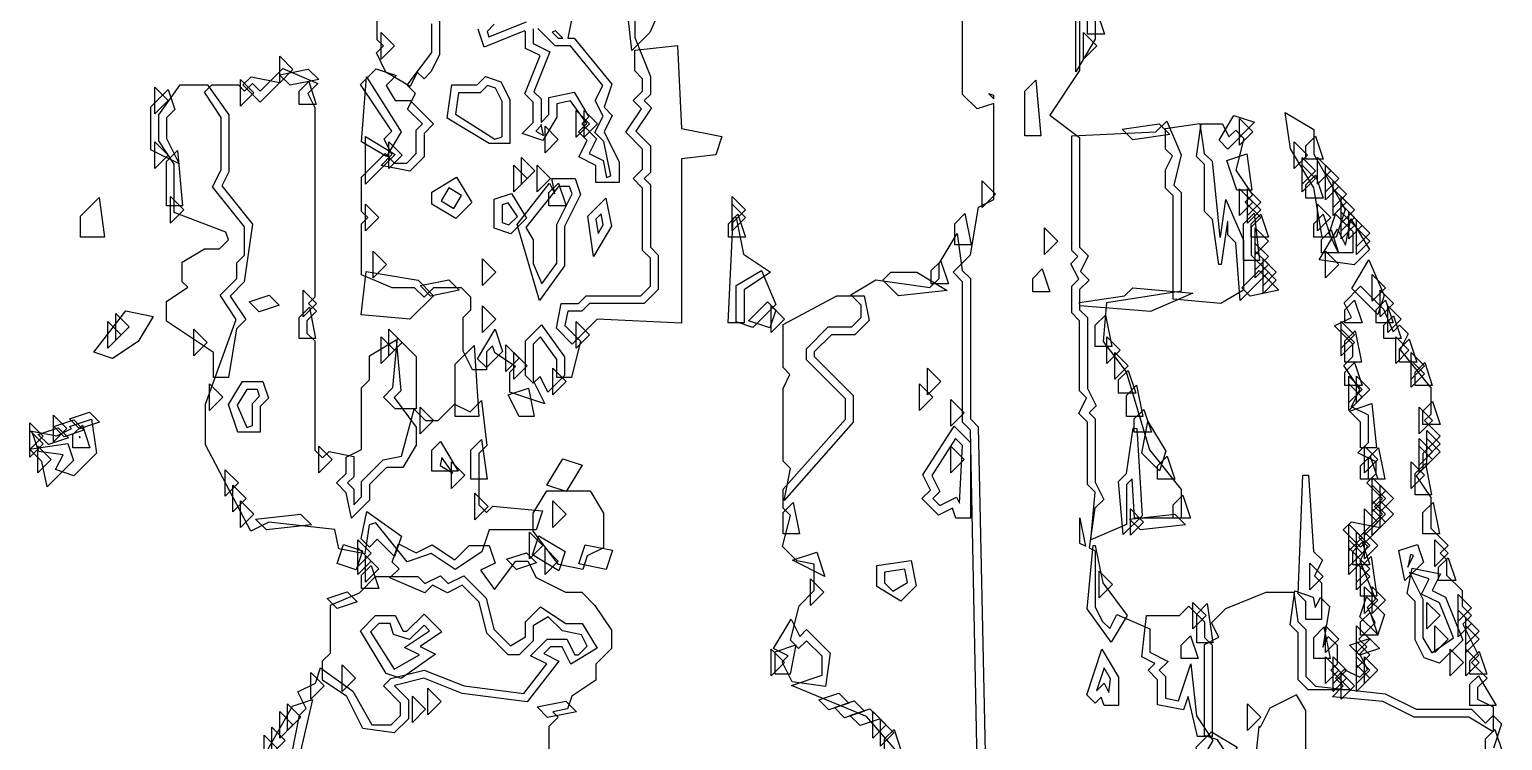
# Model space of a CAD drawing. Header units: millimetres. Extents: x 0 to 289, y 0 to 289.
# Drawn here: x 125.5 to 216.5, y 145.1 to 189 of the extents above; entities that cross this region are included whole.
import ezdxf

# ---------------------------------------------------------------- set-up
doc = ezdxf.new("R2010")
doc.units = ezdxf.units.MM
for name, color, linetype in [('ENG_D', 3, 'Continuous'), ('ENG_K', 2, 'Continuous'), ('ENG_L', 4, 'Continuous')]:
    doc.layers.add(name, color=color, linetype=linetype)

msp = doc.modelspace()

# ---------------------------------------------------------------- linework, layer by layer
at = {"layer": 'ENG_D'}
for points in [[(190.107, 191.459), (191.312, 189.451), (191.312, 188.354), (190.107, 186.346), (190.107, 191.459)], [(147.219, 187.116), (147.219, 188.761), (148.041, 187.939), (147.219, 187.116)], [(138.277, 171.04), (137.271, 172.549), (138.304, 173.582), (138.304, 174.546), (138.786, 175.027), (138.786, 176.771), (136.815, 179.235), (137.34, 180.285), (137.34, 183.529), (136.307, 185.078), (136.758, 185.529), (138.403, 185.529), (138.786, 185.147), (139.267, 185.629), (139.749, 185.147), (141.14, 186.538), (143.304, 185.611), (142.693, 185), (143.123, 184.141), (143.123, 172.418), (142.741, 172.036), (143.222, 171.554), (142.641, 170.973), (142.641, 170.209), (143.123, 169.727), (143.123, 162.98), (143.605, 162.498), (144.007, 162.901), (145.532, 162.596), (145.532, 161.335), (145.15, 160.953), (145.532, 160.571), (145.532, 159.607), (146.014, 160.089), (146.014, 161.053), (147.341, 162.379), (148.471, 162.605), (149.264, 165.513), (149.969, 164.808), (150.733, 164.808), (151.749, 165.824), (152.713, 165.342), (153.427, 166.056), (153.736, 163.274), (153.242, 162.781), (153.242, 159.607), (153.724, 159.125), (154.116, 159.516), (157.181, 159.238), (156.789, 158.061), (153.898, 158.061), (153.445, 156.702), (151.797, 155.603), (150.315, 156.591), (148.822, 156.093), (146.895, 158.502), (146.472, 158.362), (146.217, 156.57), (144.605, 156.893), (144.367, 158.082), (140.275, 158.537), (139.164, 157.981), (136.376, 163.303), (136.376, 165.814), (138.277, 171.04)], [(146.311, 186.028), (148.466, 182.642), (147.542, 181.103), (146.003, 182.026), (146.311, 186.028)], [(187.962, 182.397), (186.975, 182.397), (186.975, 185.147), (187.65, 185.823), (187.962, 182.397)], [(133.003, 184.183), (134.072, 185.253), (134.483, 184.019), (133.967, 183.502), (133.967, 182.213), (134.746, 180.654), (133.003, 181.525), (133.003, 184.183)], [(153.789, 185.495), (153.342, 185.047), (152.006, 185.047), (151.816, 183.722), (154.239, 182.18), (154.688, 182.33), (154.688, 184.509), (154.276, 185.332), (153.789, 185.495)], [(159.748, 182.297), (159.748, 183.943), (160.571, 183.12), (159.748, 182.297)], [(157.098, 183.096), (157.098, 183.02), (156.763, 182.686), (157.236, 182.402), (157.098, 183.096)], [(189.866, 171.455), (189.866, 173.1), (190.296, 173.53), (189.814, 174.493), (190.248, 174.928), (189.866, 175.31), (189.866, 182.386), (195.063, 182.633), (195.73, 183.301), (196.625, 181.213), (196.157, 179.339), (196.613, 178.883), (196.613, 172.794), (192.017, 172.069), (191.801, 169.697), (193.217, 167.81), (194.662, 162.994), (196.613, 160.555), (196.613, 158.784), (193.735, 158.784), (193.593, 161.206), (193.24, 160.853), (193.24, 158.384), (191.036, 157.44), (191.303, 160.38), (190.83, 160.853), (190.83, 164.708), (190.296, 165.242), (190.778, 166.206), (190.348, 166.636), (190.348, 170.973), (189.866, 171.455)], [(197.85, 183.12), (199.171, 183.12), (199.57, 182.322), (199.986, 182.738), (200.494, 182.23), (200.005, 180.273), (201.019, 178.752), (200.568, 178.301), (201.532, 177.337), (200.95, 176.755), (200.95, 175.027), (202.014, 173.964), (200.268, 172.218), (199.994, 175.784), (199.504, 176.274), (199.504, 177.096), (199.472, 177.096), (199.094, 174.446), (198.951, 174.446), (198.554, 177.224), (198.059, 177.719), (198.059, 180.611), (197.562, 181.107), (197.85, 183.12)], [(148.523, 181.192), (147.701, 180.37), (147.701, 182.015), (148.523, 181.192)], [(133.967, 180.81), (134.642, 181.485), (134.953, 178.06), (133.967, 178.06), (133.967, 180.81)], [(204.082, 181.051), (204.905, 180.229), (204.082, 179.406), (204.082, 181.051)], [(156.151, 176.732), (156.616, 175.958), (156.616, 174.495), (157.15, 173.248), (158.061, 174.523), (158.061, 176.912), (159.006, 178.801), (158.851, 179.265), (158.177, 179.265), (156.151, 176.732)], [(157.579, 178.06), (157.579, 178.883), (158.167, 179.47), (158.637, 178.06), (157.579, 178.06)], [(204.323, 179.365), (204.91, 179.952), (205.38, 178.542), (204.323, 178.542), (204.323, 179.365)], [(205.528, 180.087), (206.351, 179.265), (205.528, 178.442), (205.528, 180.087)], [(151.714, 177.909), (152.189, 178.7), (151.397, 179.175), (150.923, 178.384), (151.714, 177.909)], [(169.727, 177.819), (168.904, 176.996), (168.904, 178.642), (169.727, 177.819)], [(206.01, 179.124), (206.833, 178.301), (206.01, 177.478), (206.01, 179.124)], [(155.631, 177.416), (155.072, 178.255), (154.688, 178.127), (154.688, 177.029), (155.105, 176.89), (155.631, 177.416)], [(160.485, 177.252), (160.613, 176.356), (160.939, 176.899), (160.805, 177.571), (160.485, 177.252)], [(169.72, 176.132), (168.663, 176.132), (168.663, 176.955), (169.25, 177.542), (169.72, 176.132)], [(205.046, 176.514), (205.046, 178.16), (205.869, 177.337), (205.046, 176.514)], [(206.343, 175.169), (205.75, 176.355), (206.146, 177.542), (207.215, 176.473), (207.215, 175.169), (206.343, 175.169)], [(207.314, 177.337), (206.492, 176.514), (206.492, 178.16), (207.314, 177.337)], [(188.18, 176.714), (189.002, 175.891), (188.18, 175.069), (188.18, 176.714)], [(201.191, 175.069), (201.191, 176.714), (202.014, 175.891), (201.191, 175.069)], [(205.287, 175.991), (205.874, 176.578), (206.344, 175.169), (205.287, 175.169), (205.287, 175.991)], [(208.278, 175.891), (207.456, 175.069), (207.456, 176.714), (208.278, 175.891)], [(170.703, 174.072), (171.599, 171.981), (170.174, 170.556), (169.145, 170.899), (169.145, 173.137), (170.703, 174.072)], [(187.457, 172.759), (187.457, 173.582), (188.044, 174.169), (188.514, 172.759), (187.457, 172.759)], [(202.495, 173.482), (201.673, 172.659), (201.673, 174.305), (202.495, 173.482)], [(208.419, 172.177), (208.419, 173.823), (209.242, 173), (208.419, 172.177)], [(211.139, 161.404), (212.034, 160.062), (212.034, 158.161), (213.097, 157.098), (212.615, 156.616), (212.997, 156.234), (212.997, 155.27), (213.961, 154.306), (213.961, 153.342), (214.543, 152.761), (214.013, 152.231), (214.977, 150.303), (214.543, 149.869), (215.507, 148.905), (214.925, 148.324), (214.925, 147.609), (215.889, 147.127), (215.889, 145.588), (214.376, 146.496), (211.013, 146.496), (209.075, 147.465), (205.958, 147.748), (206.633, 148.423), (206.151, 148.905), (206.685, 149.439), (207.649, 148.958), (208.126, 149.435), (207.644, 150.399), (208.079, 150.833), (207.597, 151.315), (208.608, 152.326), (208.126, 153.29), (208.619, 153.782), (207.674, 156.145), (208.126, 157.05), (207.597, 157.579), (209.042, 159.025), (208.56, 159.507), (209.042, 159.989), (208.079, 160.953), (208.66, 161.534), (208.66, 162.25), (207.531, 162.814), (208.178, 163.462), (208.178, 165.141), (207.132, 165.664), (207.659, 166.718), (206.664, 168.212), (207.215, 168.763), (207.215, 169.527), (206.085, 170.657), (207.132, 171.18), (206.68, 172.084), (207.696, 173.1), (209.104, 171.692), (209.705, 170.29), (210.106, 170.69), (210.64, 170.156), (210.149, 169.175), (212.034, 166.82), (212.034, 165.19), (211.651, 164.808), (212.615, 163.844), (211.552, 162.781), (211.552, 161.817), (211.139, 161.404)], [(208.901, 171.214), (208.901, 172.859), (209.724, 172.036), (208.901, 171.214)], [(130.834, 169.768), (130.834, 171.413), (131.657, 170.591), (130.834, 169.768)], [(209.383, 171.895), (210.206, 171.073), (209.383, 170.25), (209.383, 171.895)], [(130.352, 169.286), (130.352, 170.931), (131.175, 170.109), (130.352, 169.286)], [(135.653, 168.804), (135.653, 170.449), (136.476, 169.627), (135.653, 168.804)], [(148.523, 169.627), (147.701, 168.804), (147.701, 170.449), (148.523, 169.627)], [(160.089, 170.109), (159.266, 169.286), (159.266, 170.931), (160.089, 170.109)], [(206.492, 170.449), (207.314, 169.627), (206.492, 168.804), (206.492, 170.449)], [(148.041, 169.145), (147.219, 168.322), (147.219, 169.968), (148.041, 169.145)], [(149.387, 165.531), (148.083, 165.531), (147.36, 166.254), (147.95, 166.844), (148.23, 169.92), (149.387, 168.763), (149.387, 165.531)], [(157.82, 168.04), (158.643, 167.217), (157.82, 166.395), (157.82, 168.04)], [(207.796, 166.735), (206.974, 165.913), (206.974, 167.558), (207.796, 166.735)], [(138.333, 165.753), (138.92, 164.384), (139.267, 164.5), (139.267, 165.871), (139.715, 166.319), (139.576, 166.735), (138.922, 166.735), (138.333, 165.753)], [(128.098, 164.312), (127.979, 164.431), (129.345, 164.887), (129.644, 162.795), (128.249, 161.4), (127.121, 161.776), (127.578, 162.689), (126.075, 162.904), (125.656, 164.162), (127.186, 163.856), (128.098, 164.312)], [(128.582, 163.829), (128.621, 163.749), (128.631, 163.779), (128.582, 163.829)], [(126.015, 163.221), (126.838, 162.398), (126.015, 161.576), (126.015, 163.221)], [(183.115, 163.268), (182.68, 163.702), (181.228, 161.42), (181.726, 160.423), (181.292, 159.989), (181.722, 159.559), (182.746, 160.071), (182.927, 159.708), (183.115, 163.268)], [(182.397, 161.576), (182.397, 163.221), (183.22, 162.398), (182.397, 161.576)], [(211.793, 163.703), (212.615, 162.88), (211.793, 162.058), (211.793, 163.703)], [(151.65, 161.563), (150.96, 162.529), (150.862, 162.036), (151.65, 161.563)], [(208.754, 161.194), (207.696, 161.194), (207.696, 162.016), (208.284, 162.604), (208.754, 161.194)], [(208.419, 159.166), (208.419, 160.812), (209.242, 159.989), (208.419, 159.166)], [(157.82, 159.848), (158.643, 159.025), (157.82, 158.203), (157.82, 159.848)], [(193.481, 159.366), (194.303, 158.543), (193.481, 157.721), (193.481, 159.366)], [(207.937, 157.721), (207.937, 159.366), (208.76, 158.543), (207.937, 157.721)], [(209.242, 159.025), (208.419, 158.203), (208.419, 159.848), (209.242, 159.025)], [(206.974, 158.402), (207.796, 157.579), (206.974, 156.757), (206.974, 158.402)], [(156.964, 157.7), (158.592, 156.723), (158.195, 155.532), (156.567, 156.509), (156.964, 157.7)], [(206.974, 157.438), (207.796, 156.616), (206.974, 155.793), (206.974, 157.438)], [(208.278, 157.098), (207.456, 156.275), (207.456, 157.92), (208.278, 157.098)], [(145.773, 155.311), (145.773, 156.956), (146.596, 156.134), (145.773, 155.311)], [(156.821, 156.028), (155.587, 155.617), (154.965, 156.239), (156.199, 156.65), (156.821, 156.028)], [(159.433, 155.951), (159.828, 157.135), (161.509, 156.798), (161.114, 155.615), (159.433, 155.951)], [(193.289, 152.775), (192.293, 151.117), (190.823, 153.175), (191.179, 157.092), (191.316, 157.1), (191.779, 154.789), (193.289, 152.775)], [(207.456, 156.475), (208.278, 155.652), (207.456, 154.829), (207.456, 156.475)], [(210.615, 155.763), (210.971, 156.475), (210.771, 156.542), (210.615, 155.763)], [(179.555, 155.622), (178.301, 155.443), (178.301, 154.788), (178.82, 154.269), (179.718, 154.807), (179.555, 155.622)], [(204.564, 154.347), (204.564, 155.993), (205.387, 155.17), (204.564, 154.347)], [(152.218, 147.947), (149.852, 148.894), (148.065, 148.447), (148.041, 148.423), (148.905, 147.559), (148.905, 146.396), (148.027, 145.517), (146.096, 145.793), (145.104, 147.777), (143.605, 148.776), (143.605, 149.969), (144.086, 150.451), (144.086, 153.401), (145.876, 154.168), (146.878, 155.17), (149.487, 155.17), (149.917, 154.74), (150.881, 155.222), (151.362, 154.74), (152.326, 155.222), (153.701, 153.848), (154.183, 151.92), (155.207, 150.895), (156.134, 151.451), (156.134, 152.378), (157.067, 153.312), (158.616, 152.279), (159.643, 152.279), (160.56, 150.75), (158.926, 149.77), (158.394, 150.833), (157.679, 150.833), (157.263, 150.417), (158.191, 149.953), (156.24, 147.445), (152.218, 147.947)], [(210.726, 155.432), (211.552, 153.781), (211.552, 151.382), (212.106, 150.458), (213.426, 151.401), (212.567, 153.55), (211.469, 154.098), (211.935, 155.029), (210.726, 155.432)], [(205.366, 150.808), (205.703, 151.481), (206.251, 150.933), (206.251, 149.769), (205.869, 149.387), (207.073, 148.183), (204.464, 148.183), (203.841, 148.806), (203.841, 151.697), (203.345, 152.193), (203.644, 154.285), (204.773, 153.909), (204.904, 153.255), (205.221, 153.89), (205.786, 153.325), (205.366, 150.808)], [(196.513, 152.761), (197.095, 153.342), (198.059, 152.378), (198.059, 151.415), (198.54, 150.933), (198.54, 145.291), (197.626, 145.291), (197.053, 147.776), (196.774, 146.941), (195.167, 147.262), (195.167, 148.806), (194.586, 149.387), (195.001, 149.803), (194.186, 150.211), (194.47, 152.761), (196.513, 152.761)], [(211.793, 153.583), (212.615, 152.761), (211.793, 151.938), (211.793, 153.583)], [(148.97, 151.28), (147.992, 151.606), (147.768, 152.279), (147.078, 152.279), (146.562, 151.763), (148.023, 149.467), (149.594, 150.34), (148.667, 150.803), (150.214, 151.834), (149.869, 152.179), (148.97, 151.28)], [(212.274, 150.492), (212.274, 152.137), (213.097, 151.315), (212.274, 150.492)], [(172.836, 150.952), (172.475, 149.146), (171.554, 149.146), (171.554, 150.525), (172.836, 150.952)], [(192.758, 147.219), (191.861, 147.219), (191.689, 147.736), (191.312, 147.36), (190.795, 147.877), (191.731, 150.683), (192.758, 148.972), (192.758, 147.219)], [(206.01, 148.565), (206.01, 150.21), (206.833, 149.387), (206.01, 148.565)], [(208.278, 149.387), (207.456, 148.565), (207.456, 150.21), (208.278, 149.387)], [(142.882, 147.601), (142.882, 149.246), (143.704, 148.423), (142.882, 147.601)], [(150.933, 147.46), (150.11, 146.637), (150.11, 148.282), (150.933, 147.46)], [(139.81, 142.142), (137.927, 142.519), (139.809, 143.773), (141.754, 147.177), (142.972, 147.583), (142.133, 143.949), (139.81, 142.142)], [(149.146, 147.8), (149.969, 146.978), (149.146, 146.155), (149.146, 147.8)], [(159.273, 146.83), (157.5, 146.475), (156.85, 147.126), (158.622, 147.48), (159.273, 146.83)], [(200.709, 147.319), (201.532, 146.496), (200.709, 145.673), (200.709, 147.319)], [(200.076, 144.651), (199.07, 142.975), (198.54, 143.505), (197.911, 142.875), (197.556, 144.648), (198.503, 145.595), (200.076, 144.651)], [(215.994, 145.737), (216.464, 144.327), (215.407, 144.327), (215.407, 145.15), (215.994, 145.737)]]:
    msp.add_lwpolyline(points, close=True, dxfattribs=at)
for points in [[(162.88, 190.415), (162.88, 188.467), (163.844, 186.058), (163.844, 184.948), (163.462, 184.566), (163.913, 184.114), (162.949, 182.669), (163.844, 181.774), (163.844, 180.129), (163.462, 179.747), (163.844, 179.365), (163.844, 175.509), (164.326, 175.027), (164.326, 172.9), (163.462, 172.036), (160.089, 172.036), (159.607, 171.554), (158.741, 171.554), (158.564, 170.67), (159.533, 169.701), (158.972, 167.458), (158.061, 167.458), (158.061, 168.586), (157.067, 169.978), (156.616, 169.527), (156.616, 167.274), (157.332, 165.841), (155.17, 166.562), (155.17, 167.799), (155.515, 168.144), (154.245, 168.99), (154.101, 169.422), (153.724, 169.045), (153.724, 167.94), (152.853, 167.94), (152.279, 169.088), (152.279, 171.172), (152.761, 171.654), (152.761, 172.418), (152.179, 173), (150.451, 173), (149.869, 172.418), (149.287, 173), (147.892, 173), (146.014, 173.805), (146.014, 176.955), (146.396, 177.337), (146.014, 177.719), (146.014, 179.846), (147.46, 181.292), (148.041, 180.71), (148.806, 180.71), (149.387, 181.292), (149.387, 182.738), (149.769, 183.12), (148.853, 184.036), (148.853, 184.036), (149.335, 185), (148.828, 185.507), (150.351, 187.537), (150.351, 189.3)], [(154.206, 189.285), (153.759, 188.838), (153.872, 188.498), (156.192, 189.426)], [(156.616, 189.002), (156.616, 188.088), (157.645, 187.573), (156.657, 185.105), (157.098, 184.665), (157.098, 183.22), (157.579, 183.702), (157.579, 184.763), (159.144, 185.076), (160.051, 183.564), (159.607, 183.12), (160.523, 182.204), (160.071, 181.3), (160.925, 180.873), (161.135, 179.821), (161.398, 179.908), (160.972, 182.037), (160.419, 182.59), (160.924, 183.602), (160.442, 184.566), (160.908, 185.498), (158.911, 187.939), (157.962, 187.939), (156.892, 189.008)], [(180.229, 143.033), (177.193, 146.536), (172.55, 148.447), (174.446, 149.079), (174.446, 150.251), (173.482, 151.215), (173, 150.733), (172.492, 151.241), (173.023, 153.366), (173.964, 154.306), (173.964, 155.936), (172.881, 156.153), (172.01, 157.024), (172.492, 158.951), (172.036, 159.407), (172.036, 160.562), (175.891, 164.899), (175.891, 166.154), (173.482, 168.563), (173.482, 169.245), (174.828, 170.591), (176.274, 170.591), (176.855, 171.172), (176.855, 171.937), (176.226, 172.566), (177.768, 173.492), (181.107, 173.015), (181.674, 173.582), (181.674, 174.513), (182.781, 176.356), (183.106, 174.077), (183.106, 174.077), (183.602, 173.582), (183.602, 164.908), (184.082, 164.428), (184.571, 141.436)]]:
    msp.add_lwpolyline(points, dxfattribs=at)
at = {"layer": 'ENG_K'}
for points in [[(165.772, 193.189), (163.805, 188.764), (162.696, 187.655), (162.406, 190.269)], [(159.006, 189.748), (158.741, 188.421), (159.139, 188.421), (161.464, 185.579), (160.987, 184.149), (161.487, 183.649), (160.981, 182.638), (161.917, 180.767), (161.917, 179.506), (160.471, 179.506), (160.471, 180.561), (159.425, 181.085), (159.937, 182.109), (159.407, 182.638), (159.915, 183.146), (158.92, 184.54), (158.061, 184.368), (158.061, 183.535), (157.205, 182.107), (155.929, 182.533), (156.616, 183.22), (156.616, 184.466), (156.092, 184.989), (157.032, 187.341), (156.134, 187.79), (156.134, 188.803), (156.076, 188.861), (153.577, 187.861), (153.208, 188.968)]]:
    msp.add_lwpolyline(points, dxfattribs=at)
for points in [[(190.83, 189.484), (191.417, 190.071), (191.887, 188.662), (190.83, 188.662), (190.83, 189.484)], [(158.443, 188.421), (157.996, 188.868), (157.785, 188.797), (158.161, 188.421), (158.443, 188.421)], [(190.589, 187.116), (190.589, 188.761), (191.412, 187.939), (190.589, 187.116)], [(163.844, 174.828), (163.362, 175.31), (163.362, 179.165), (162.781, 179.747), (163.362, 180.328), (163.362, 181.574), (162.329, 182.607), (163.293, 184.053), (162.781, 184.566), (163.362, 185.147), (163.362, 185.911), (162.88, 186.393), (162.88, 187.673), (165.518, 187.966), (165.762, 182.837), (168.255, 182.339), (167.879, 181.211), (165.772, 180.977), (165.772, 170.82), (160.566, 171.068), (159.025, 169.527), (158.041, 170.511), (158.346, 172.036), (159.407, 172.036), (159.889, 172.518), (163.262, 172.518), (163.844, 173.1), (163.844, 174.828)], [(138.545, 185.87), (139.367, 185.047), (138.545, 184.225), (138.545, 185.87)], [(140.961, 185.677), (139.749, 184.466), (138.686, 185.529), (139.188, 186.032), (140.961, 185.677)], [(142.159, 184.325), (142.159, 185.147), (142.746, 185.734), (143.216, 184.325), (142.159, 184.325)], [(153.143, 185.529), (153.659, 186.046), (154.618, 185.726), (155.17, 184.622), (155.17, 181.915), (153.899, 181.915), (151.295, 183.477), (151.588, 185.529), (153.143, 185.529)], [(133.244, 183.743), (133.244, 185.388), (134.066, 184.566), (133.244, 183.743)], [(160.089, 183.12), (159.266, 182.297), (159.266, 183.943), (160.089, 183.12)], [(205.324, 176.132), (204.816, 179.18), (203.369, 181.592), (203.049, 183.828), (204.805, 182.774), (204.805, 181.256), (206.754, 177.845), (206.184, 176.132), (205.324, 176.132)], [(158.161, 182.156), (157.339, 181.333), (157.339, 182.979), (158.161, 182.156)], [(192.969, 182.808), (195.252, 183.134), (195.919, 182.468), (193.636, 182.141), (192.969, 182.808)], [(199.879, 183.651), (201.155, 183.225), (199.504, 181.574), (198.96, 182.119), (199.879, 183.651)], [(134.066, 181.192), (133.244, 180.37), (133.244, 182.015), (134.066, 181.192)], [(200.987, 179.024), (200.053, 179.024), (199.44, 180.863), (200.666, 181.271), (200.987, 179.024)], [(150.351, 178.919), (151.879, 179.836), (152.823, 178.264), (151.834, 177.275), (150.351, 178.165), (150.351, 178.919)], [(134.208, 176.996), (134.208, 178.642), (135.03, 177.819), (134.208, 176.996)], [(161.101, 178.549), (161.448, 176.811), (160.328, 174.945), (159.974, 177.422), (161.101, 178.549)], [(201.05, 178.301), (200.227, 177.478), (200.227, 179.124), (201.05, 178.301)], [(200.709, 178.642), (201.532, 177.819), (200.709, 176.996), (200.709, 178.642)], [(147.078, 177.337), (146.255, 176.514), (146.255, 178.16), (147.078, 177.337)], [(168.904, 178.16), (169.727, 177.337), (168.904, 176.514), (168.904, 178.16)], [(201.46, 174.687), (200.468, 174.687), (200.468, 176.955), (201.134, 177.621), (201.46, 174.687)], [(206.492, 176.033), (206.492, 177.678), (207.314, 176.855), (206.492, 176.033)], [(205.135, 174.74), (206.27, 176.633), (206.772, 175.629), (207.101, 177.273), (208.241, 175.372), (207.3, 174.431), (205.135, 174.74)], [(181.192, 174.064), (181.779, 174.651), (182.249, 173.241), (181.192, 173.241), (181.192, 174.064)], [(202.014, 174.446), (201.191, 173.623), (201.191, 175.268), (202.014, 174.446)], [(208.214, 174.733), (209.159, 172.529), (208.766, 171.349), (207.152, 172.963), (208.214, 174.733)], [(182.169, 172.839), (179.176, 172.507), (178.201, 173.482), (178.683, 173.964), (180.295, 173.964), (182.169, 172.839)], [(202.643, 172.852), (200.871, 172.498), (200.368, 173), (201.432, 174.064), (202.643, 172.852)], [(142.4, 171.214), (142.4, 172.859), (143.222, 172.036), (142.4, 171.214)], [(193.126, 172.504), (193.631, 173.009), (197.342, 172.672), (194.726, 171.551), (190.353, 171.887), (190.345, 172.107), (193.126, 172.504)], [(139.062, 172.142), (140.296, 172.553), (140.918, 171.931), (139.684, 171.52), (139.062, 172.142)], [(171.225, 170.527), (169.904, 170.967), (171.073, 172.136), (171.589, 171.619), (171.225, 170.527)], [(207.32, 172.241), (207.79, 170.832), (206.733, 170.832), (206.733, 171.654), (207.32, 172.241)], [(208.66, 171.654), (209.247, 172.241), (209.717, 170.832), (208.66, 170.832), (208.66, 171.654)], [(129.471, 169.024), (131.458, 171.579), (133.144, 171.242), (132.218, 169.697), (130.629, 168.638), (129.471, 169.024)], [(143.176, 169.868), (142.159, 169.868), (142.159, 171.172), (142.789, 171.802), (143.176, 169.868)], [(191.312, 169.386), (191.312, 170.69), (191.942, 171.32), (192.329, 169.386), (191.312, 169.386)], [(209.142, 170.69), (209.729, 171.278), (210.199, 169.868), (209.142, 169.868), (209.142, 170.69)], [(207.363, 170.357), (207.749, 168.422), (206.733, 168.422), (206.733, 169.727), (207.363, 170.357)], [(152.966, 169.45), (153.259, 165.049), (151.797, 165.049), (151.797, 168.281), (152.966, 169.45)], [(192.035, 168.322), (192.035, 169.968), (192.858, 169.145), (192.035, 168.322)], [(210.688, 169.145), (209.865, 168.322), (209.865, 169.968), (210.688, 169.145)], [(192.517, 169.004), (193.339, 168.181), (192.517, 167.359), (192.517, 169.004)], [(211.651, 167.699), (210.829, 166.877), (210.829, 168.522), (211.651, 167.699)], [(180.951, 168.04), (181.774, 167.217), (180.951, 166.395), (180.951, 168.04)], [(193.345, 167.904), (193.815, 166.495), (192.758, 166.495), (192.758, 167.317), (193.345, 167.904)], [(207.456, 167.558), (208.278, 166.735), (207.456, 165.913), (207.456, 167.558)], [(155.071, 166.394), (156.317, 166.809), (156.669, 165.049), (155.744, 165.049), (155.071, 166.394)], [(180.469, 165.431), (180.469, 167.076), (181.292, 166.254), (180.469, 165.431)], [(194.256, 165.049), (193.24, 165.049), (193.24, 166.353), (193.87, 166.983), (194.256, 165.049)], [(149.628, 165.631), (150.451, 164.808), (149.628, 163.985), (149.628, 165.631)], [(183.22, 165.29), (182.397, 164.467), (182.397, 166.112), (183.22, 165.29)], [(208.689, 163.121), (207.696, 163.121), (207.696, 164.708), (207.009, 165.395), (208.385, 165.854), (208.689, 163.121)], [(211.311, 163.985), (211.311, 165.631), (212.133, 164.808), (211.311, 163.985)], [(128.871, 164.221), (127.637, 163.809), (127.015, 164.431), (128.249, 164.843), (128.871, 164.221)], [(129.835, 164.703), (128.601, 164.291), (127.979, 164.913), (129.213, 165.325), (129.835, 164.703)], [(193.722, 164.908), (194.309, 165.495), (194.779, 164.085), (193.722, 164.085), (193.722, 164.908)], [(194.183, 162.801), (194.571, 164.743), (195.672, 162.909), (195.273, 161.711), (194.183, 162.801)], [(125.533, 164.185), (126.356, 163.362), (125.533, 162.54), (125.533, 164.185)], [(126.673, 163.327), (126.051, 163.949), (127.285, 164.361), (127.907, 163.739), (126.673, 163.327)], [(180.675, 161.449), (182.596, 164.468), (183.602, 163.462), (183.602, 158.784), (182.705, 158.784), (182.497, 159.408), (181.627, 158.973), (180.611, 159.989), (181.14, 160.518), (180.675, 161.449)], [(212.615, 163.362), (211.793, 162.54), (211.793, 164.185), (212.615, 163.362)], [(144.186, 162.398), (143.364, 161.576), (143.364, 163.221), (144.186, 162.398)], [(151.981, 161.676), (150.351, 161.676), (150.351, 162.98), (150.881, 163.51), (151.981, 161.676)], [(208.178, 162.498), (208.808, 163.128), (209.195, 161.194), (208.178, 161.194), (208.178, 162.498)], [(212.133, 162.88), (211.311, 162.058), (211.311, 163.703), (212.133, 162.88)], [(151.556, 162.257), (152.378, 161.435), (151.556, 160.612), (151.556, 162.257)], [(195.754, 162.604), (196.224, 161.194), (195.167, 161.194), (195.167, 162.016), (195.754, 162.604)], [(210.829, 162.257), (211.651, 161.435), (210.829, 160.612), (210.829, 162.257)], [(205.287, 154.788), (205.287, 152.52), (204.323, 152.52), (204.323, 153.625), (203.837, 154.11), (204.13, 161.432), (204.484, 161.437), (204.799, 156.722), (205.339, 156.181), (204.857, 155.218), (205.287, 154.788)], [(208.419, 159.648), (208.419, 161.293), (209.242, 160.471), (208.419, 159.648)], [(196.718, 160.194), (197.188, 158.784), (196.131, 158.784), (196.131, 159.607), (196.718, 160.194)], [(208.901, 160.812), (209.724, 159.989), (208.901, 159.166), (208.901, 160.812)], [(208.419, 159.366), (209.242, 158.543), (208.419, 157.721), (208.419, 159.366)], [(208.901, 159.848), (209.724, 159.025), (208.901, 158.203), (208.901, 159.848)], [(142.925, 158.359), (140.143, 158.05), (139.465, 158.727), (142.247, 159.036), (142.925, 158.359)], [(196.22, 159.036), (196.897, 158.359), (194.115, 158.05), (193.438, 158.727), (196.22, 159.036)], [(207.696, 156.998), (206.633, 158.061), (207.135, 158.564), (208.908, 158.209), (207.696, 156.998)], [(156.375, 156.275), (156.375, 157.92), (157.197, 157.098), (156.375, 156.275)], [(208.76, 157.098), (207.937, 156.275), (207.937, 157.92), (208.76, 157.098)], [(212.274, 157.438), (213.097, 156.616), (212.274, 155.793), (212.274, 157.438)], [(144.504, 155.981), (144.898, 157.161), (146.078, 156.768), (145.685, 155.588), (144.504, 155.981)], [(172.613, 156.178), (174.116, 156.68), (174.617, 155.176), (172.613, 156.178)], [(208.272, 155.893), (207.215, 155.893), (207.215, 156.715), (207.802, 157.303), (208.272, 155.893)], [(147.071, 154.447), (146.014, 154.447), (146.014, 155.27), (146.601, 155.857), (147.071, 154.447)], [(207.696, 153.965), (207.696, 155.752), (208.349, 156.404), (208.697, 153.965), (207.696, 153.965)], [(174.546, 154.206), (173.723, 153.384), (173.723, 155.029), (174.546, 154.206)], [(192.376, 154.688), (191.553, 153.865), (191.553, 155.511), (192.376, 154.688)], [(145.115, 154.241), (145.737, 153.619), (144.503, 153.208), (143.881, 153.83), (145.115, 154.241)], [(209.177, 152.826), (208.766, 151.592), (207.662, 152.695), (208.073, 153.929), (209.177, 152.826)], [(209.242, 153.724), (208.419, 152.902), (208.419, 154.547), (209.242, 153.724)], [(197.336, 151.938), (197.336, 153.583), (198.158, 152.761), (197.336, 151.938)], [(213.72, 153.101), (214.543, 152.279), (213.72, 151.456), (213.72, 153.101)], [(205.822, 150.11), (204.805, 150.11), (204.805, 151.415), (205.435, 152.045), (205.822, 150.11)], [(214.202, 150.492), (214.202, 152.137), (215.025, 151.315), (214.202, 150.492)], [(208.243, 151.35), (208.865, 150.728), (207.631, 150.316), (207.009, 150.938), (208.243, 151.35)], [(206.351, 149.387), (205.528, 148.565), (205.528, 150.21), (206.351, 149.387)], [(207.937, 150.21), (208.76, 149.387), (207.937, 148.565), (207.937, 150.21)], [(215.025, 149.869), (214.202, 149.047), (214.202, 150.692), (215.025, 149.869)], [(206.01, 149.728), (206.833, 148.905), (206.01, 148.083), (206.01, 149.728)], [(207.314, 148.423), (206.492, 147.601), (206.492, 149.246), (207.314, 148.423)], [(207.456, 148.083), (207.456, 149.728), (208.278, 148.905), (207.456, 148.083)], [(216.073, 147.219), (214.443, 147.219), (214.443, 148.523), (214.973, 149.053), (216.073, 147.219)], [(174.241, 147.565), (175.475, 147.976), (176.097, 147.354), (174.863, 146.943), (174.241, 147.565)], [(176.438, 147.494), (177.06, 146.872), (175.826, 146.461), (175.204, 147.083), (176.438, 147.494)], [(140.954, 145.191), (140.954, 146.837), (141.777, 146.014), (140.954, 145.191)], [(141.436, 147.319), (142.259, 146.496), (141.436, 145.673), (141.436, 147.319)], [(178.024, 146.391), (176.79, 145.979), (176.168, 146.601), (177.402, 147.013), (178.024, 146.391)], [(178.401, 146.014), (177.578, 145.191), (177.578, 146.837), (178.401, 146.014)], [(141.295, 145.05), (140.472, 144.228), (140.472, 145.873), (141.295, 145.05)], [(178.06, 146.355), (178.883, 145.532), (178.06, 144.709), (178.06, 146.355)], [(178.301, 144.327), (178.301, 145.15), (178.888, 145.737), (179.358, 144.327), (178.301, 144.327)], [(139.99, 145.391), (140.813, 144.568), (139.99, 143.746), (139.99, 145.391)]]:
    msp.add_lwpolyline(points, close=True, dxfattribs=at)
at = {"layer": 'ENG_L'}
for points in [[(147.36, 187.939), (146.978, 188.321), (146.978, 189.533), (147.859, 189.974), (147.448, 190.796), (147.744, 192.276), (148.523, 192.276), (150.308, 190.491), (150.833, 189.441), (150.833, 187.4), (150.308, 186.35), (149.869, 185.911), (149.453, 186.327), (149.005, 185.43), (147.517, 186.323), (146.926, 187.505), (147.36, 187.939)], [(141.598, 185.509), (140.947, 186.159), (142.72, 186.514), (143.37, 185.863), (141.598, 185.509)], [(140.954, 187.316), (141.777, 186.493), (140.954, 185.67), (140.954, 187.316)], [(148.078, 184.566), (149.005, 184.566), (150.451, 183.12), (149.869, 182.538), (149.869, 181.092), (148.985, 180.208), (147.212, 180.562), (147.889, 181.24), (147.407, 182.204), (147.872, 182.669), (145.945, 185.56), (146.913, 186.528), (148.147, 186.117), (147.522, 185.492), (148.078, 184.566)], [(137.785, 167.458), (136.858, 167.458), (136.858, 169.016), (133.967, 170.944), (133.967, 172.165), (135.275, 173.038), (134.93, 173.382), (134.93, 174.582), (136.309, 175.41), (137.24, 175.41), (137.787, 175.957), (137.629, 176.43), (134.449, 177.654), (134.449, 180.637), (133.485, 182.083), (133.485, 183.679), (134.806, 185.529), (136.5, 185.529), (137.822, 183.679), (137.822, 180.172), (137.383, 179.295), (139.28, 176.924), (138.772, 173.368), (137.891, 172.487), (138.855, 171.042), (138.288, 170.475), (137.785, 167.458)], [(185.047, 184.665), (185.047, 184.874), (184.735, 184.978), (185.047, 184.665)], [(199.054, 176.132), (199.387, 178.463), (200.468, 175.941), (200.468, 172.864), (199.079, 172.03), (196.131, 172.298), (196.131, 178.683), (195.649, 179.165), (195.649, 180.285), (196.079, 181.145), (195.649, 181.574), (195.649, 182.847), (197.781, 183.152), (198.045, 181.306), (198.531, 180.82), (198.999, 176.132), (199.054, 176.132)], [(200.227, 183.461), (201.05, 182.638), (200.227, 181.815), (200.227, 183.461)], [(148.089, 181.24), (146.255, 179.406), (146.255, 182.341), (148.089, 181.24)], [(203.6, 182.015), (204.423, 181.192), (203.6, 180.37), (203.6, 182.015)], [(204.323, 180.951), (204.323, 181.774), (204.91, 182.361), (205.38, 180.951), (204.323, 180.951)], [(155.893, 181.051), (156.715, 180.229), (155.893, 179.406), (155.893, 181.051)], [(205.046, 179.406), (205.046, 181.051), (205.869, 180.229), (205.046, 179.406)], [(155.411, 178.924), (155.411, 180.569), (156.234, 179.747), (155.411, 178.924)], [(157.679, 179.747), (156.857, 178.924), (156.857, 180.569), (157.679, 179.747)], [(204.082, 180.569), (204.905, 179.747), (204.082, 178.924), (204.082, 180.569)], [(205.528, 178.924), (205.528, 180.569), (206.351, 179.747), (205.528, 178.924)], [(157.954, 178.813), (157.767, 179.747), (159.199, 179.747), (159.526, 178.764), (158.543, 176.798), (158.543, 174.369), (157.006, 172.216), (155.627, 176.906), (157.624, 179.473), (157.954, 178.813)], [(185.147, 178.783), (184.325, 177.96), (184.325, 179.605), (185.147, 178.783)], [(206.01, 179.605), (206.833, 178.783), (206.01, 177.96), (206.01, 179.605)], [(128.666, 176.132), (128.666, 177.437), (129.8, 178.571), (130.148, 176.132), (128.666, 176.132)], [(154.206, 176.682), (154.206, 178.475), (155.277, 178.832), (156.196, 177.3), (155.235, 176.339), (154.206, 176.682)], [(200.709, 177.478), (200.709, 179.124), (201.532, 178.301), (200.709, 177.478)], [(207.314, 177.819), (206.492, 176.996), (206.492, 178.642), (207.314, 177.819)], [(183.655, 175.651), (182.638, 175.651), (182.638, 176.955), (183.268, 177.585), (183.655, 175.651)], [(202.007, 176.132), (200.95, 176.132), (200.95, 176.955), (201.537, 177.542), (202.007, 176.132)], [(205.392, 177.542), (205.862, 176.132), (204.805, 176.132), (204.805, 176.955), (205.392, 177.542)], [(206.974, 176.033), (206.974, 177.678), (207.796, 176.855), (206.974, 176.033)], [(168.651, 170.832), (168.961, 177.327), (169.149, 177.341), (169.603, 175.073), (171.266, 173.964), (169.627, 172.871), (169.627, 170.832), (168.651, 170.832)], [(208.278, 176.373), (207.456, 175.551), (207.456, 177.196), (208.278, 176.373)], [(201.191, 175.75), (202.014, 174.928), (201.191, 174.105), (201.191, 175.75)], [(146.737, 173.623), (146.737, 175.268), (147.559, 174.446), (146.737, 173.623)], [(154.306, 173.964), (153.483, 173.141), (153.483, 174.787), (154.306, 173.964)], [(201.673, 174.787), (202.495, 173.964), (201.673, 173.141), (201.673, 174.787)], [(206.351, 174.446), (205.528, 173.623), (205.528, 175.268), (206.351, 174.446)], [(149.503, 173.466), (150.451, 172.518), (148.996, 171.063), (145.988, 171.337), (146.285, 174.002), (149.503, 173.466)], [(151.394, 173.503), (152.045, 172.852), (150.272, 172.498), (149.621, 173.148), (151.394, 173.503)], [(172.036, 166.792), (172.466, 167.652), (172.036, 168.081), (172.036, 170.735), (175.349, 172.518), (177.053, 172.518), (177.358, 170.993), (176.473, 170.109), (175.027, 170.109), (173.964, 169.045), (173.964, 168.763), (176.373, 166.353), (176.373, 164.717), (172.106, 159.881), (172.498, 161.837), (172.036, 162.299), (172.036, 166.792)], [(154.306, 171.073), (153.483, 170.25), (153.483, 171.895), (154.306, 171.073)], [(171.313, 170.25), (171.313, 171.895), (172.136, 171.073), (171.313, 170.25)], [(153.18, 168.626), (154.269, 170.441), (154.723, 169.08), (153.724, 168.081), (153.18, 168.626)], [(157.513, 166.57), (157.032, 167.533), (156.616, 167.118), (156.134, 167.599), (156.134, 169.727), (157.128, 170.721), (158.543, 168.74), (158.543, 167.599), (157.513, 166.57)], [(206.492, 170.931), (207.314, 170.109), (206.492, 169.286), (206.492, 170.931)], [(146.496, 167.317), (146.496, 168.799), (148.147, 169.79), (148.433, 166.645), (148.019, 166.231), (149.387, 164.406), (149.387, 163.295), (148.56, 161.917), (147.559, 161.917), (146.496, 160.853), (146.496, 159.889), (145.384, 158.777), (145.069, 160.352), (144.469, 160.953), (145.05, 161.534), (145.05, 162.547), (146.014, 163.029), (146.014, 166.835), (146.496, 167.317)], [(155.752, 168.663), (154.929, 167.84), (154.929, 169.486), (155.752, 168.663)], [(210.693, 169.832), (211.163, 168.422), (210.106, 168.422), (210.106, 169.245), (210.693, 169.832)], [(156.234, 168.181), (155.411, 167.359), (155.411, 169.004), (156.234, 168.181)], [(207.32, 168.386), (207.79, 166.976), (206.733, 166.976), (206.733, 167.799), (207.32, 168.386)], [(210.829, 169.004), (211.651, 168.181), (210.829, 167.359), (210.829, 169.004)], [(211.07, 167.799), (211.657, 168.386), (212.127, 166.976), (211.07, 166.976), (211.07, 167.799)], [(136.617, 167.076), (137.44, 166.254), (136.617, 165.431), (136.617, 167.076)], [(139.749, 165.672), (139.749, 164.085), (138.371, 164.085), (137.799, 165.801), (138.649, 167.217), (139.923, 167.217), (140.266, 166.188), (139.749, 165.672)], [(206.974, 165.431), (206.974, 167.076), (207.796, 166.254), (206.974, 165.431)], [(211.552, 164.567), (211.552, 165.39), (212.139, 165.977), (212.609, 164.567), (211.552, 164.567)], [(126.356, 163.844), (125.533, 163.021), (125.533, 164.667), (126.356, 163.844)], [(126.979, 163.503), (126.979, 165.149), (127.802, 164.326), (126.979, 163.503)], [(129.241, 163.121), (128.184, 163.121), (128.184, 163.944), (128.771, 164.531), (129.241, 163.121)], [(193.046, 157.768), (192.749, 161.043), (193.253, 161.548), (193.651, 164.33), (193.892, 164.32), (194.209, 158.931), (193.046, 157.768)], [(127.867, 163.388), (128.219, 162.333), (126.59, 160.705), (126.275, 162.28), (125.504, 163.051), (127.867, 163.388)], [(152.761, 161.194), (152.761, 162.98), (153.413, 163.632), (153.761, 161.194), (152.761, 161.194)], [(208.76, 162.398), (207.937, 161.576), (207.937, 163.221), (208.76, 162.398)], [(211.311, 163.221), (212.133, 162.398), (211.311, 161.576), (211.311, 163.221)], [(158.65, 160.422), (157.459, 160.819), (158.436, 162.447), (159.627, 162.05), (158.65, 160.422)], [(211.07, 161.534), (211.7, 162.164), (212.087, 160.23), (211.07, 160.23), (211.07, 161.534)], [(137.581, 161.775), (138.403, 160.953), (137.581, 160.13), (137.581, 161.775)], [(138.063, 160.812), (138.885, 159.989), (138.063, 159.166), (138.063, 160.812)], [(153.001, 158.684), (153.001, 160.33), (153.824, 159.507), (153.001, 158.684)], [(156.616, 157.981), (156.616, 159.092), (157.443, 160.471), (160.125, 160.471), (160.953, 159.092), (160.953, 156.949), (159.945, 156.445), (159.668, 155.615), (158.165, 155.916), (156.616, 157.981)], [(138.545, 158.203), (138.545, 159.848), (139.367, 159.025), (138.545, 158.203)], [(146.333, 159.197), (148.467, 157.672), (148.047, 156.411), (146.978, 157.48), (146.496, 156.998), (145.993, 157.5), (146.333, 159.197)], [(173.053, 157.82), (172.036, 157.82), (172.036, 159.125), (172.666, 159.755), (173.053, 157.82)], [(212.182, 159.755), (212.568, 157.82), (211.552, 157.82), (211.552, 159.125), (212.182, 159.755)], [(190.738, 157.052), (190.392, 158.784), (190.348, 158.784), (190.348, 157.246), (190.738, 157.052)], [(145.773, 155.793), (145.773, 157.438), (146.596, 156.616), (145.773, 155.793)], [(146.255, 154.829), (146.255, 156.475), (147.078, 155.652), (146.255, 154.829)], [(157.339, 155.311), (157.339, 156.956), (158.161, 156.134), (157.339, 155.311)], [(206.974, 156.956), (207.796, 156.134), (206.974, 155.311), (206.974, 156.956)], [(211.586, 156.069), (210.44, 154.922), (210.069, 156.777), (211.222, 157.161), (211.586, 156.069)], [(180.249, 154.609), (179.302, 153.662), (177.819, 154.552), (177.819, 155.861), (179.938, 156.164), (180.249, 154.609)], [(207.456, 154.347), (207.456, 155.993), (208.278, 155.17), (207.456, 154.347)], [(211.622, 150.154), (211.07, 151.258), (211.07, 153.625), (210.567, 154.127), (210.881, 155.694), (212.631, 155.344), (212.116, 154.314), (212.946, 153.899), (214.003, 151.257), (212.581, 149.834), (211.622, 150.154)], [(212.515, 155.752), (213.103, 156.339), (213.573, 154.929), (212.515, 154.929), (212.515, 155.752)], [(207.937, 152.902), (207.937, 154.547), (208.76, 153.724), (207.937, 152.902)], [(213.72, 154.065), (214.543, 153.242), (213.72, 152.42), (213.72, 154.065)], [(150.576, 150.388), (148.464, 148.879), (147.54, 149.187), (145.952, 151.834), (146.878, 152.761), (148.09, 152.761), (148.572, 151.797), (148.806, 151.797), (149.869, 152.86), (150.97, 151.759), (149.625, 150.863), (150.576, 150.388)], [(198.577, 151.074), (197.577, 151.074), (197.577, 152.86), (198.229, 153.513), (198.577, 151.074)], [(207.696, 152.378), (208.284, 152.966), (208.754, 151.556), (207.696, 151.556), (207.696, 152.378)], [(173.482, 151.897), (174.942, 150.436), (174.65, 148.392), (172.6, 148.685), (171.984, 149.917), (172.352, 150.285), (171.455, 150.734), (172.537, 152.538), (173.066, 151.481), (173.482, 151.897)], [(206.351, 151.315), (205.528, 150.492), (205.528, 152.137), (206.351, 151.315)], [(207.456, 152.137), (208.278, 151.315), (207.456, 150.492), (207.456, 152.137)], [(214.202, 150.974), (214.202, 152.619), (215.025, 151.797), (214.202, 150.974)], [(197.67, 150.11), (196.613, 150.11), (196.613, 150.933), (197.2, 151.52), (197.67, 150.11)], [(207.456, 149.528), (207.456, 151.174), (208.278, 150.351), (207.456, 149.528)], [(172.136, 149.869), (171.313, 149.047), (171.313, 150.692), (172.136, 149.869)], [(213.238, 150.692), (214.061, 149.869), (213.238, 149.047), (213.238, 150.692)], [(214.443, 149.146), (214.443, 149.969), (215.03, 150.556), (215.5, 149.146), (214.443, 149.146)], [(145.632, 148.905), (144.809, 148.083), (144.809, 149.728), (145.632, 148.905)], [(191.382, 148.111), (191.86, 148.589), (192.146, 148.016), (192.266, 148.855), (191.857, 149.537), (191.382, 148.111)]]:
    msp.add_lwpolyline(points, close=True, dxfattribs=at)
for points in [[(184.086, 140.611), (183.604, 164.224), (183.12, 164.708), (183.12, 173.382), (182.538, 173.964), (183.618, 175.043), (184.107, 177.98), (185.047, 178.45), (185.047, 184.392), (184.019, 184.049), (183.12, 184.948), (183.12, 192.127)], [(190.348, 190.448), (190.348, 186.42), (188.507, 183.658), (190.348, 182.277), (190.348, 175.509), (190.882, 174.975), (190.401, 174.011), (190.93, 173.482), (190.348, 172.9), (190.348, 171.654), (190.83, 171.172), (190.83, 166.792), (191.364, 165.724), (190.93, 165.29), (191.312, 164.908), (191.312, 161.01), (191.846, 159.941), (191.298, 159.393), (190.949, 156.946), (191.312, 156.765), (191.312, 153.299), (191.751, 152.421), (192.21, 151.963), (192.644, 152.831), (194.685, 151.956), (194.685, 150.5), (195.815, 149.935), (195.267, 149.387), (195.649, 149.005), (195.649, 147.657), (196.452, 147.497), (197.213, 149.781), (197.569, 146.581), (198.585, 145.057), (197.625, 143.457)], [(141.696, 144.205), (142.178, 146.615), (142.589, 147.025), (142.077, 148.049), (143.167, 148.594), (143.479, 149.532), (145.475, 148.106), (146.638, 146.014), (147.842, 146.014), (148.423, 146.596), (148.423, 147.36), (147.36, 148.423), (147.818, 148.882), (149.886, 149.399), (152.339, 148.418), (156.028, 147.957), (157.45, 149.785), (156.45, 150.285), (157.48, 151.315), (158.692, 151.315), (159.174, 150.351), (159.407, 150.351), (159.937, 150.881), (159.585, 151.584), (158.424, 151.816), (157.542, 152.698), (156.616, 152.142), (156.616, 151.215), (155.752, 150.351), (155.07, 150.351), (153.748, 151.674), (153.266, 153.601), (152.231, 154.636), (151.315, 154.178), (150.399, 154.636), (149.924, 154.161), (147.761, 155.089), (148.324, 155.652), (147.907, 156.069), (148.283, 157.196), (149.387, 156.644), (150.368, 157.135), (151.766, 156.203), (152.661, 157.098), (153.898, 157.098), (154.26, 156.012), (153.361, 155.562), (154.211, 154.373), (155.531, 156.134), (156.283, 156.134), (156.795, 155.109), (158.6, 154.206), (159.607, 154.206), (160.417, 153.396), (161.435, 151.87), (161.435, 150.733), (160.471, 149.769), (160.471, 148.776), (158.987, 147.787), (158.728, 147.01), (157.827, 146.83), (158.161, 146.496), (157.579, 145.914), (157.579, 142.059)], [(200.016, 143.366), (198.868, 145.089), (198.059, 145.358), (198.059, 150.982), (198.94, 151.423), (198.488, 152.326), (199.369, 153.207), (201.867, 154.206), (203.568, 154.206), (203.828, 152.392), (204.323, 151.897), (204.323, 149.005), (204.916, 148.413), (209.211, 147.935), (211.127, 146.978), (214.543, 146.978), (215.407, 146.114), (215.889, 146.596), (216.405, 146.079), (215.908, 144.587)], [(204.323, 144.013), (204.323, 146.911), (203.75, 147.867), (202.093, 147.039), (201.498, 145.848), (201.423, 145.923), (201.423, 145.923), (201.099, 143.008)]]:
    msp.add_lwpolyline(points, dxfattribs=at)

doc.saveas('drawing.dxf')
